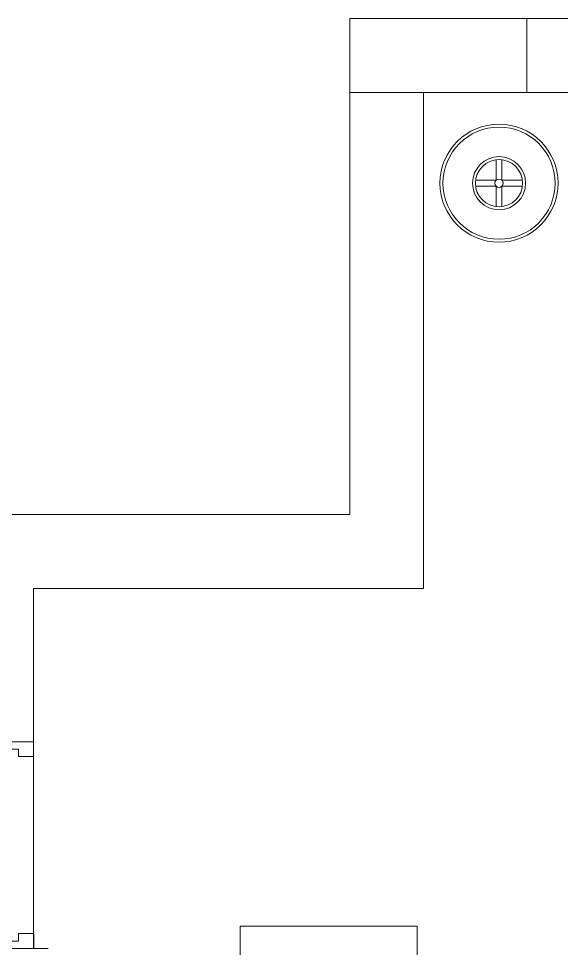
# Model space of a CAD drawing. Header units: millimetres. Extents: x 2878 to 6301, y 540 to 1980.
# Drawn here: x 2922.185 to 2924.024, y 825.556 to 828.707 of the extents above; entities that cross this region are included whole.
import ezdxf

# ---------------------------------------------------------------- set-up
doc = ezdxf.new("R2010")
doc.units = ezdxf.units.MM
doc.header["$LTSCALE"] = 4
for name, color, linetype, lineweight in [('ALVENARIA', 4, 'Continuous', 20), ('COTAS', 35, 'Continuous', 5), ('PILAR', 1, 'Continuous', 5), ('PORTA', 2, 'Continuous', 20), ('SOLEIRA', 1, 'Continuous', 5)]:
    doc.layers.add(name, color=color, linetype=linetype, lineweight=lineweight)

# ---------------------------------------------------------------- blocks, each defined once
blk = doc.blocks.new('ABAJOURP')
for p, q in [((-0.01, 0.01), (-0.01, 0.08)), ((0.01, 0.01), (0.01, 0.08)), ((-0.08, 0.01), (-0.01, 0.01)), ((0.01, 0.01), (0.08, 0.01)), ((-0.08, -0.01), (-0.01, -0.01)), ((-0.01, -0.08), (-0.01, -0.01)), ((0.01, -0.01), (0.08, -0.01)), ((0.01, -0.08), (0.01, -0.01))]:
    blk.add_line(p, q)
for radius in [0.2, 0.19, 0.09, 0.08, 0.0141]:
    blk.add_circle((0, 0), radius)
blk = doc.blocks.new('P70D')
for points in [[(-0.025, 0.15), (-0.025, 0.8), (-0.055, 0.8), (-0.055, 0.15)], [(-0.7, 0.15), (-0.675, 0.15), (-0.675, 0.1), (-0.65, 0.1), (-0.65, 0.05), (-0.7, 0.05)], [(0, 0.15), (-0.025, 0.15), (-0.025, 0.1), (-0.05, 0.1), (-0.05, 0.05), (0, 0.05)]]:
    blk.add_lwpolyline(points, close=True)
blk = doc.blocks.new('PILAR')
at = {"layer": 'PILAR', "ltscale": 0.01}
blk.add_lwpolyline([(-0.15, 0), (0.1, 0), (0.1, -0.6), (-0.15, -0.6)], close=True, dxfattribs=at)

msp = doc.modelspace()

# ---------------------------------------------------------------- linework, layer by layer
msp.add_line((2922.2352, 825.6057), (2922.2352, 825.5557))
at = {"layer": 'ALVENARIA'}
for p, q in [((2923.307, 828.7066), (2923.3069, 827.0262)), ((2927.3644, 828.7064), (2923.307, 828.7066)), ((2923.3069, 827.0262), (2923.307, 828.4566)), ((2923.5569, 828.4566), (2923.5568, 826.7757)), ((2927.3644, 828.4564), (2923.5569, 828.4566)), ((2914.4322, 827.0257), (2923.3069, 827.0262))]:
    msp.add_line(p, q, dxfattribs=at)
at = {"layer": 'ALVENARIA', "ltscale": 0.03}
msp.add_line((2923.5568, 826.7757), (2922.2352, 826.7757), dxfattribs=at)
at = {"layer": 'ALVENARIA', "ltscale": 0.01}
for p, q in [((2922.2352, 826.7757), (2922.2352, 826.2557)), ((2922.2352, 825.5557), (2922.2852, 825.5557))]:
    msp.add_line(p, q, dxfattribs=at)
at = {"layer": 'SOLEIRA', "ltscale": 0.03}
msp.add_line((2922.2352, 825.6057), (2922.2352, 826.2057), dxfattribs=at)

# ---------------------------------------------------------------- block references
at = {"layer": 'COTAS', "xscale": -1}
for p, rotation in [((2923.307, 828.5566), 90), ((2922.9352, 825.4807), 90.00000000000007)]:
    msp.add_blockref('PILAR', p, dxfattribs=dict(at, rotation=rotation))
msp.add_blockref('ABAJOURP', (2923.8127, 828.1488), dxfattribs=at)
at = {"layer": 'PORTA', "rotation": 90}
msp.add_blockref('P70D', (2922.2852, 826.2557), dxfattribs=at)

doc.saveas('drawing.dxf')
